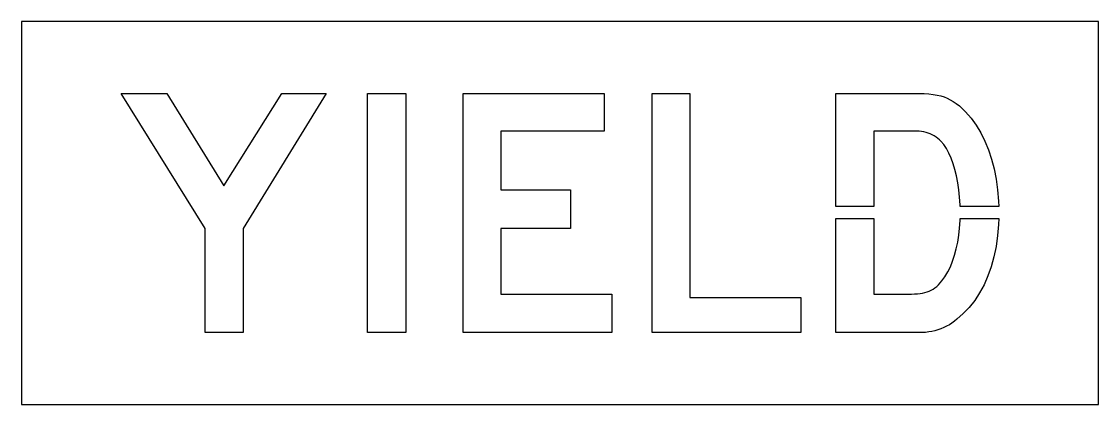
# Model space of a CAD drawing. Extents: x 0 to 45, y 0 to 16.
import ezdxf

# ---------------------------------------------------------------- set-up
doc = ezdxf.new("R2010")
doc.units = 0
doc.layers.add('CUT', color=7, linetype='Continuous')
doc.layers.add('OUTSIDE', color=1, linetype='Continuous')

msp = doc.modelspace()

# ---------------------------------------------------------------- linework, layer by layer
at = {"layer": 'CUT'}
for points in [[(7.6786, 7.351), (4.1696, 13), (6.0646, 13), (8.4506, 9.14), (10.8716, 13), (12.7316, 13), (9.2576, 7.351), (9.2576, 3), (7.6786, 3)], [(16.0646, 3), (14.4506, 3), (14.4506, 13), (16.0646, 13)], [(24.3456, 13), (24.3456, 11.421), (20.0296, 11.421), (20.0296, 8.965), (22.9416, 8.965), (22.9416, 7.351), (20.0296, 7.351), (20.0296, 4.614), (24.6616, 4.614), (24.6616, 3), (18.4506, 3), (18.4506, 13)], [(27.9246, 4.474), (32.5566, 4.474), (32.5566, 3), (26.3456, 3), (26.3456, 13), (27.9246, 13)], [(39.1226, 9.266), (39.0686, 9.547), (39.0036, 9.811), (38.9276, 10.059), (38.8426, 10.289), (38.7486, 10.499), (38.6456, 10.689), (38.5346, 10.856), (38.4156, 11), (38.3516, 11.06), (38.2846, 11.116), (38.2126, 11.169), (38.1366, 11.218), (38.0566, 11.263), (37.9726, 11.303), (37.8856, 11.337), (37.7946, 11.366), (37.6996, 11.39), (37.6026, 11.407), (37.5016, 11.417), (37.3976, 11.421), (35.6086, 11.421), (35.6086, 8.2685), (34.0296, 8.2685), (34.0296, 13), (37.2576, 13), (37.4996, 12.998), (37.7176, 12.99), (37.9146, 12.977), (38.0936, 12.957), (38.2566, 12.93), (38.4066, 12.895), (38.5466, 12.851), (38.6796, 12.797), (38.8066, 12.734), (38.9326, 12.659), (39.0586, 12.572), (39.1876, 12.474), (39.4406, 12.232), (39.6756, 11.963), (39.8896, 11.669), (40.0826, 11.35), (40.2556, 11.006), (40.4066, 10.64), (40.5356, 10.252), (40.6426, 9.843), (40.7266, 9.414), (40.7876, 8.967), (40.8246, 8.501), (40.8304, 8.2685), (39.2173, 8.2685), (39.2156, 8.346), (39.1966, 8.665), (39.1656, 8.972)], [(40.3806, 5.368), (40.2196, 5.003), (40.0356, 4.662), (39.8296, 4.346), (39.6016, 4.057), (39.3526, 3.795), (39.0826, 3.561), (38.9826, 3.477), (38.8786, 3.4), (38.7686, 3.331), (38.6546, 3.268), (38.5366, 3.212), (38.4156, 3.162), (38.2916, 3.119), (38.1646, 3.083), (38.0366, 3.053), (37.9066, 3.029), (37.7756, 3.012), (37.6436, 3), (37.6156, 3), (37.5826, 3), (37.5456, 3), (37.5056, 3), (37.4626, 3), (37.4156, 3), (37.3656, 3), (37.3136, 3), (37.2586, 3), (37.2016, 3), (37.1426, 3), (37.0826, 3), (34.0296, 3), (34.0296, 7.7665), (35.6086, 7.7665), (35.6086, 4.614), (37.1876, 4.614), (37.3146, 4.616), (37.4336, 4.623), (37.5456, 4.635), (37.6506, 4.652), (37.7486, 4.674), (37.8406, 4.702), (37.9286, 4.735), (38.0116, 4.775), (38.0906, 4.821), (38.1666, 4.874), (38.2396, 4.933), (38.3106, 5), (38.4536, 5.159), (38.5846, 5.338), (38.7046, 5.536), (38.8116, 5.751), (38.9076, 5.984), (38.9906, 6.232), (39.0606, 6.497), (39.1186, 6.775), (39.1636, 7.067), (39.1966, 7.372), (39.2156, 7.689), (39.2173, 7.7665), (40.83, 7.7665), (40.8236, 7.526), (40.7846, 7.054), (40.7206, 6.601), (40.6316, 6.168), (40.5176, 5.757)]]:
    msp.add_lwpolyline(points, close=True, dxfattribs=at)
at = {"layer": 'OUTSIDE'}
msp.add_lwpolyline([(0, 0), (45, 0), (45, 16), (0, 16)], close=True, dxfattribs=at)

doc.saveas('drawing.dxf')
